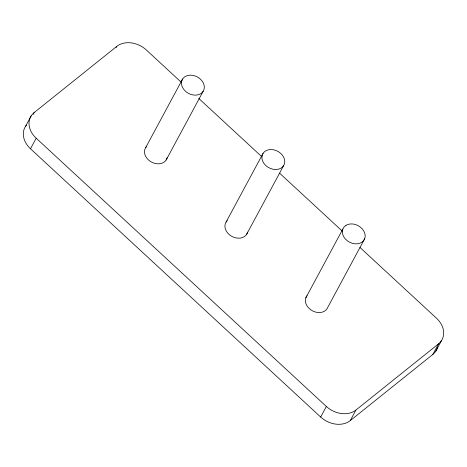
<?xml version="1.0" encoding="UTF-8"?>
<svg xmlns="http://www.w3.org/2000/svg" width="467" height="467" viewBox="0 0 467 467"><rect width="100%" height="100%" fill="white"/><g stroke="black" fill="none" stroke-linecap="round" stroke-linejoin="round"><path stroke-width="0.7" d="M25.44 126.493L31.131 115.927M33.151 114.438L34.155 112.576L116.762 46.385A21.949 17.104 28.3 0 1 146.329 49.957L181.663 82.624M437.608 346.952A21.949 17.104 28.3 0 1 432.845 354.424L350.238 420.615A21.949 17.104 28.3 0 1 320.671 417.043L30.501 148.78L36.193 138.214A21.949 17.104 28.3 0 1 34.155 112.576M116.09 47.628L116.762 46.385M145.634 147.706L182.62 79.016M166.17 159.988L203.157 91.293A11.973 9.328 28.3 0 0 192.106 75.263A11.973 9.328 28.3 0 0 183.403 88.905A11.973 9.328 28.3 0 0 203.157 91.293M226.075 222.076L263.061 153.386M246.617 234.352L283.603 165.662A11.973 9.328 28.3 0 0 272.547 149.633A11.973 9.328 28.3 0 0 263.849 163.275A11.973 9.328 28.3 0 0 283.603 165.662M305.844 297.794L342.831 229.104M364.721 238.684L327.735 307.374A11.973 9.328 28.3 0 1 326.503 309.481L324.612 311.115A11.973 9.328 28.3 0 1 310.765 309.808L308.453 307.776A11.973 9.328 28.3 0 1 307.076 295.693M320.671 417.043L326.363 406.471A21.949 17.104 28.3 0 0 355.93 410.049L438.536 343.858A21.949 17.104 28.3 0 0 436.499 318.22L359.94 247.44M350.238 420.615L355.93 410.049M432.845 354.424L438.536 343.858M435.869 351.073L441.56 340.507M198.796 98.461L261.969 156.865M279.634 173.199L342.276 231.107M36.193 138.214L326.363 406.471M247.563 232.111A11.973 9.328 28.3 0 1 231.661 236.284A11.973 9.328 28.3 0 1 227.254 220.657M30.501 148.78A21.949 17.104 28.3 0 1 26.432 125.133M167.122 157.741A11.973 9.328 28.3 0 1 151.559 162.107A11.973 9.328 28.3 0 1 146.375 146.731M345.948 225.363L344.062 226.997A11.973 9.328 28.3 0 0 345.446 239.086L347.752 241.112A11.973 9.328 28.3 0 0 361.604 242.42L363.489 240.791A11.973 9.328 28.3 0 0 362.106 228.702L359.8 226.67A11.973 9.328 28.3 0 0 345.948 225.363"/></g></svg>
